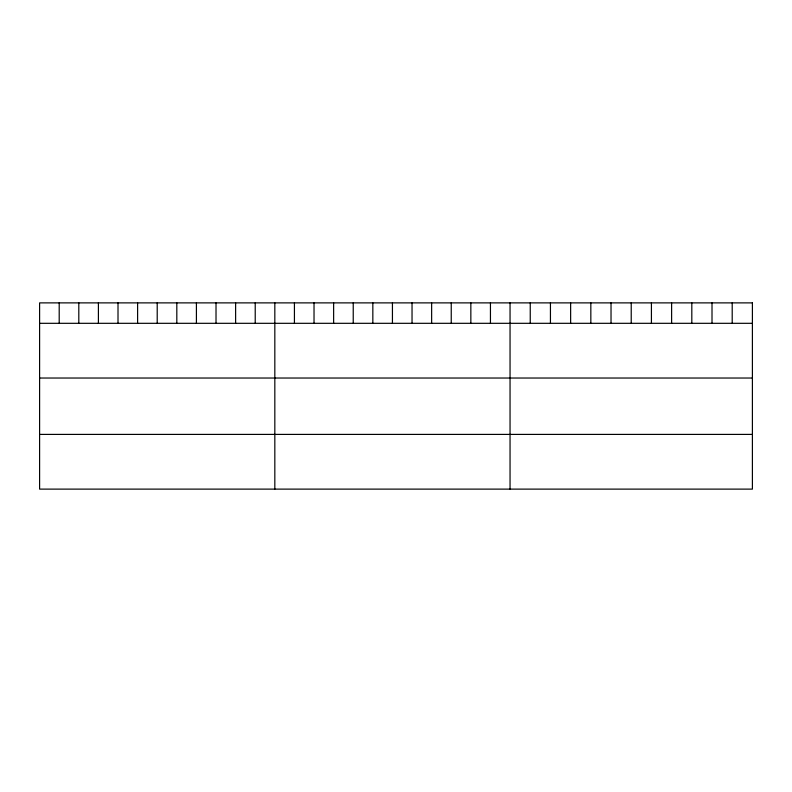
<?xml version="1.0" encoding="UTF-8"?>
<svg xmlns="http://www.w3.org/2000/svg" width="792" height="792" viewBox="0 0 792 792"><rect width="100%" height="100%" fill="white"/><g stroke="black" fill="none" stroke-linecap="round" stroke-linejoin="round"><path stroke-width="1.19" d="M39.6 323.314L752.4 323.314M39.6 378.031L752.4 378.031M39.6 434.402L752.4 434.402M732.204 302.881L732.204 323.314M712.008 302.881L712.008 323.314M691.812 302.881L691.812 323.314M671.616 302.881L671.616 323.314M651.42 302.881L651.42 323.314M631.224 302.881L631.224 323.314M611.028 302.881L611.028 323.314M590.832 302.881L590.832 323.314M570.636 302.881L570.636 323.314M550.44 302.881L550.44 323.314M530.244 302.881L530.244 323.314M510.048 302.881L510.048 489.119M490.446 302.881L490.446 323.314M470.844 302.881L470.844 323.314M451.242 302.881L451.242 323.314M431.64 302.881L431.64 323.314M412.038 302.881L412.038 323.314M392.436 302.881L392.436 323.314M372.834 302.881L372.834 323.314M353.232 302.881L353.232 323.314M333.63 302.881L333.63 323.314M314.028 302.881L314.028 323.314M294.426 302.881L294.426 323.314M274.824 302.881L274.824 489.119M255.222 302.881L255.222 323.314M235.62 302.881L235.62 323.314M216.018 302.881L216.018 323.314M196.416 302.881L196.416 323.314M176.814 302.881L176.814 323.314M157.212 302.881L157.212 323.314M137.61 302.881L137.61 323.314M118.008 302.881L118.008 323.314M98.406 302.881L98.406 323.314M78.804 302.881L78.804 323.314M59.202 302.881L59.202 323.314M752.4 302.881L39.6 302.881L39.6 489.119L752.4 489.119L752.4 302.881"/></g></svg>
